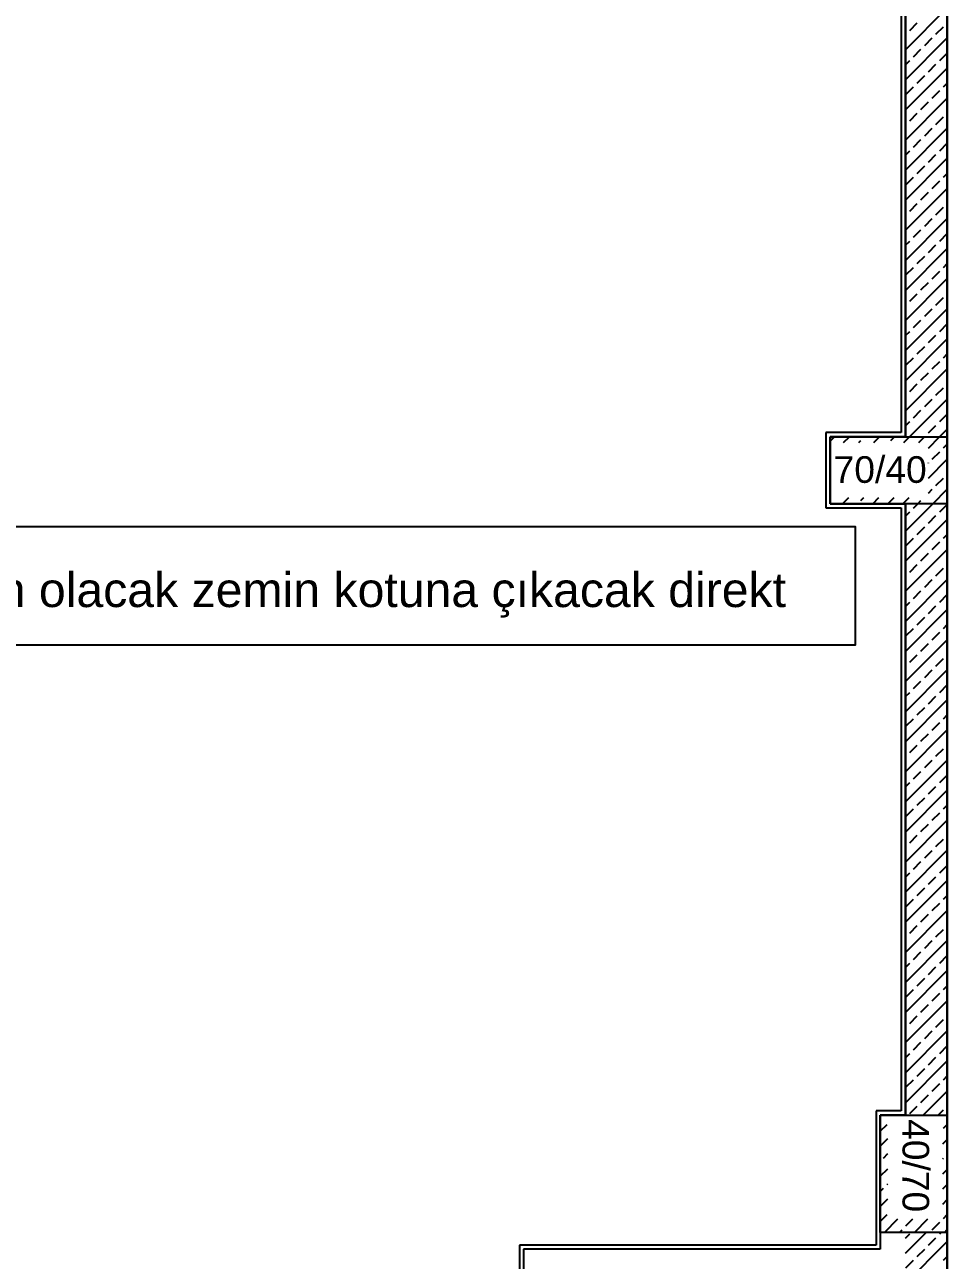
# Model space of a CAD drawing. Extents: x 357804 to 359242, y -615216 to -609926.
# Drawn here: x 358663 to 359214, y -613853 to -613115 of the extents above; entities that cross this region are included whole.
import ezdxf

# ---------------------------------------------------------------- set-up
doc = ezdxf.new("R2010")
doc.units = 0
doc.header["$MEASUREMENT"] = 0
doc.layers.add('M_Yazı', color=40, linetype='CONTINUOUS', lineweight=25)
doc.layers.add('MKDU0', color=50, linetype='CONTINUOUS')
doc.styles.get("Standard").update_dxf_attribs({"font": 'arial.ttf'})
doc.styles.add('style2', font='arial.ttf')

msp = doc.modelspace()

# ---------------------------------------------------------------- linework, layer by layer
at = {"layer": 'M_Yazı', "color": 4}
msp.add_lwpolyline([(358373.24, -613414.9), (359159.32, -613414.9), (359159.32, -613485.7), (358373.24, -613485.7)], close=True, dxfattribs=at)
at = {"layer": 'MKDU0', "color": 8, "ltscale": 0.03}
for p, q in [((359214.37, -609936.35), (359214.37, -613401.35)), ((359214.37, -609936.35), (359214.37, -614601.35)), ((359214.37, -614601.35), (359214.37, -609936.35)), ((359214.37, -614601.35), (359214.37, -609936.35)), ((359189.37, -613361.35), (359189.37, -612821.35)), ((359189.37, -612821.35), (359189.37, -613361.35)), ((359214.37, -613361.35), (359214.37, -612821.35)), ((359186.87, -612823.85), (359186.87, -613358.85)), ((359189.37, -613130.34), (359214.37, -613105.34)), ((359191.9, -613118.83), (359196.39, -613114.34)), ((359207.61, -613121.08), (359212.1, -613116.59)), ((359189.37, -613121.36), (359189.65, -613121.08)), ((359189.37, -613148.3), (359214.37, -613123.3)), ((359200.88, -613127.82), (359205.37, -613123.32)), ((359194.14, -613134.55), (359198.63, -613130.06)), ((359189.37, -613139.32), (359191.9, -613136.8)), ((359203.12, -613143.53), (359207.61, -613139.04)), ((359209.86, -613136.8), (359214.35, -613132.31)), ((359189.37, -613166.27), (359214.37, -613141.27)), ((359196.39, -613150.27), (359200.88, -613145.78)), ((359189.65, -613157), (359194.14, -613152.51)), ((359212.1, -613152.51), (359214.37, -613150.25)), ((359189.37, -613184.23), (359214.37, -613159.23)), ((359198.63, -613165.98), (359203.12, -613161.49)), ((359205.37, -613159.25), (359209.86, -613154.76)), ((359191.9, -613172.72), (359196.39, -613168.23)), ((359214.35, -613168.23), (359214.37, -613168.21)), ((359189.37, -613175.25), (359189.65, -613174.96)), ((359207.61, -613174.96), (359212.1, -613170.47)), ((359189.37, -613202.19), (359214.37, -613177.19)), ((359200.88, -613181.7), (359205.37, -613177.21)), ((359189.37, -613193.21), (359191.9, -613190.68)), ((359194.14, -613188.43), (359198.63, -613183.94)), ((359209.86, -613190.68), (359214.35, -613186.19)), ((359189.37, -613220.15), (359214.37, -613195.15)), ((359203.12, -613197.41), (359207.61, -613192.92)), ((359196.39, -613204.15), (359200.88, -613199.66)), ((359212.1, -613206.39), (359214.37, -613204.13)), ((359189.37, -613238.11), (359214.37, -613213.11)), ((359189.65, -613210.88), (359194.14, -613206.39)), ((359205.37, -613213.13), (359209.86, -613208.64)), ((359198.63, -613219.86), (359203.12, -613215.37)), ((359191.9, -613226.6), (359196.39, -613222.11)), ((359207.61, -613228.84), (359212.1, -613224.35)), ((359214.35, -613222.11), (359214.37, -613222.09)), ((359189.37, -613229.13), (359189.65, -613228.84)), ((359189.37, -613256.07), (359214.37, -613231.07)), ((359200.88, -613235.58), (359205.37, -613231.09)), ((359194.14, -613242.31), (359198.63, -613237.82)), ((359209.86, -613244.56), (359214.35, -613240.07)), ((359189.37, -613247.09), (359191.9, -613244.56)), ((359189.37, -613274.03), (359214.37, -613249.03)), ((359203.12, -613251.29), (359207.61, -613246.8)), ((359196.39, -613258.03), (359200.88, -613253.54)), ((359189.65, -613264.76), (359194.14, -613260.27)), ((359205.37, -613267.01), (359209.86, -613262.52)), ((359212.1, -613260.27), (359214.37, -613258.01)), ((359189.37, -613291.99), (359214.37, -613266.99)), ((359198.63, -613273.74), (359203.12, -613269.25)), ((359191.9, -613280.48), (359196.39, -613275.99)), ((359207.61, -613282.72), (359212.1, -613278.23)), ((359214.35, -613275.99), (359214.37, -613275.97)), ((359189.37, -613283.01), (359189.65, -613282.72)), ((359189.37, -613309.95), (359214.37, -613284.95)), ((359200.88, -613289.46), (359205.37, -613284.97)), ((359194.14, -613296.19), (359198.63, -613291.7)), ((359209.86, -613298.44), (359214.35, -613293.95)), ((359189.37, -613300.97), (359191.9, -613298.44)), ((359203.12, -613305.18), (359207.61, -613300.68)), ((359189.37, -613327.91), (359214.37, -613302.91)), ((359196.39, -613311.91), (359200.88, -613307.42)), ((359189.65, -613318.65), (359194.14, -613314.16)), ((359205.37, -613320.89), (359209.86, -613316.4)), ((359212.1, -613314.16), (359214.37, -613311.89)), ((359189.37, -613345.87), (359214.37, -613320.87)), ((359198.63, -613327.63), (359203.12, -613323.14)), ((359191.9, -613334.36), (359196.39, -613329.87)), ((359214.35, -613329.87), (359214.37, -613329.85)), ((359189.37, -613336.89), (359189.65, -613336.61)), ((359207.61, -613336.61), (359212.1, -613332.12)), ((359191.84, -613361.35), (359214.37, -613338.83)), ((359194.14, -613350.08), (359198.63, -613345.59)), ((359200.88, -613343.34), (359205.37, -613338.85)), ((359189.37, -613354.85), (359191.9, -613352.32)), ((359209.86, -613352.32), (359214.35, -613347.83)), ((359186.87, -613358.85), (359141.87, -613358.85)), ((359141.87, -613358.85), (359141.87, -613403.85)), ((359203.12, -613359.06), (359207.61, -613354.57)), ((359209.81, -613361.35), (359214.37, -613356.79)), ((359144.37, -613363.93), (359146.94, -613361.35)), ((359144.37, -613361.35), (359214.37, -613361.35)), ((359144.37, -613401.35), (359144.37, -613361.35)), ((359189.37, -613361.35), (359144.37, -613361.35)), ((359144.37, -613361.35), (359144.37, -613401.35)), ((359152.48, -613364.8), (359155.92, -613361.35)), ((359161.46, -613364.8), (359162.71, -613363.55)), ((359170.44, -613364.8), (359173.88, -613361.35)), ((359180.67, -613363.55), (359182.86, -613361.35)), ((359188.4, -613364.8), (359191.84, -613361.35)), ((359197.38, -613364.8), (359200.82, -613361.35)), ((359200.82, -613361.35), (359200.88, -613361.3)), ((359203.06, -613368.1), (359209.81, -613361.35)), ((359212.1, -613368.04), (359214.37, -613365.77)), ((359214.37, -613361.35), (359214.37, -613401.35)), ((359203.06, -613386.06), (359214.37, -613374.75)), ((359205.37, -613374.77), (359209.86, -613370.28)), ((359203.06, -613377.08), (359203.12, -613377.02)), ((359207.61, -613390.49), (359212.1, -613386)), ((359214.35, -613383.75), (359214.37, -613383.73)), ((359151.84, -613401.35), (359155.62, -613397.58)), ((359162.71, -613399.47), (359164.6, -613397.58)), ((359169.81, -613401.35), (359173.58, -613397.58)), ((359178.79, -613401.35), (359182.56, -613397.58)), ((359187.77, -613401.35), (359191.54, -613397.58)), ((359203.06, -613395.04), (359205.37, -613392.73)), ((359205.73, -613401.35), (359214.37, -613392.71)), ((359141.87, -613403.85), (359186.87, -613403.85)), ((359144.37, -613399.85), (359144.75, -613399.47)), ((359214.37, -613401.35), (359144.37, -613401.35)), ((359144.37, -613401.35), (359189.37, -613401.35)), ((359186.87, -613403.85), (359186.87, -613763.85)), ((359189.37, -613417.71), (359205.73, -613401.35)), ((359189.37, -613766.35), (359189.37, -613401.35)), ((359189.37, -613401.35), (359189.37, -613766.35)), ((359194.14, -613403.96), (359196.75, -613401.35)), ((359196.75, -613401.35), (359198.63, -613399.47)), ((359209.86, -613406.2), (359214.35, -613401.71)), ((359214.37, -613786.35), (359214.37, -613401.35)), ((359189.37, -613408.73), (359191.9, -613406.2)), ((359189.37, -613435.67), (359214.37, -613410.67)), ((359203.12, -613412.94), (359207.61, -613408.45)), ((359196.39, -613419.67), (359200.88, -613415.18)), ((359212.1, -613421.92), (359214.37, -613419.65)), ((359189.65, -613426.41), (359194.14, -613421.92)), ((359205.37, -613428.65), (359209.86, -613424.16)), ((359189.37, -613453.63), (359214.37, -613428.63)), ((359198.63, -613435.39), (359203.12, -613430.9)), ((359191.9, -613442.12), (359196.39, -613437.63)), ((359207.61, -613444.37), (359212.1, -613439.88)), ((359214.35, -613437.63), (359214.37, -613437.61)), ((359189.37, -613444.65), (359189.65, -613444.37)), ((359189.37, -613471.59), (359214.37, -613446.59)), ((359200.88, -613451.1), (359205.37, -613446.61)), ((359194.14, -613457.84), (359198.63, -613453.35)), ((359209.86, -613460.08), (359214.35, -613455.59)), ((359189.37, -613462.61), (359191.9, -613460.08)), ((359203.12, -613466.82), (359207.61, -613462.33)), ((359189.37, -613489.55), (359214.37, -613464.55)), ((359196.39, -613473.55), (359200.88, -613469.06)), ((359189.65, -613480.29), (359194.14, -613475.8)), ((359205.37, -613482.54), (359209.86, -613478.05)), ((359212.1, -613475.8), (359214.37, -613473.53)), ((359189.37, -613507.51), (359214.37, -613482.51)), ((359198.63, -613489.27), (359203.12, -613484.78)), ((359191.9, -613496.01), (359196.39, -613491.52)), ((359214.35, -613491.52), (359214.37, -613491.5)), ((359189.37, -613498.53), (359189.65, -613498.25)), ((359189.37, -613525.48), (359214.37, -613500.48)), ((359200.88, -613504.99), (359205.37, -613500.5)), ((359207.61, -613498.25), (359212.1, -613493.76)), ((359194.14, -613511.72), (359198.63, -613507.23)), ((359189.37, -613516.5), (359191.9, -613513.97)), ((359209.86, -613513.97), (359214.35, -613509.48)), ((359189.37, -613543.44), (359214.37, -613518.44)), ((359196.39, -613527.44), (359200.88, -613522.95)), ((359203.12, -613520.7), (359207.61, -613516.21)), ((359189.65, -613534.17), (359194.14, -613529.68)), ((359212.1, -613529.68), (359214.37, -613527.42)), ((359189.37, -613561.4), (359214.37, -613536.4)), ((359205.37, -613536.42), (359209.86, -613531.93)), ((359198.63, -613543.15), (359203.12, -613538.66)), ((359189.37, -613552.42), (359189.65, -613552.13)), ((359191.9, -613549.89), (359196.39, -613545.4)), ((359207.61, -613552.13), (359212.1, -613547.64)), ((359214.35, -613545.4), (359214.37, -613545.38)), ((359189.37, -613579.36), (359214.37, -613554.36)), ((359200.88, -613558.87), (359205.37, -613554.38)), ((359194.14, -613565.6), (359198.63, -613561.11)), ((359209.86, -613567.85), (359214.35, -613563.36)), ((359189.37, -613570.38), (359191.9, -613567.85)), ((359189.37, -613597.32), (359214.37, -613572.32)), ((359203.12, -613574.58), (359207.61, -613570.09)), ((359196.39, -613581.32), (359200.88, -613576.83)), ((359212.1, -613583.56), (359214.37, -613581.3)), ((359189.65, -613588.05), (359194.14, -613583.56)), ((359205.37, -613590.3), (359209.86, -613585.81)), ((359189.37, -613615.28), (359214.37, -613590.28)), ((359198.63, -613597.03), (359203.12, -613592.54)), ((359191.9, -613603.77), (359196.39, -613599.28)), ((359207.61, -613606.01), (359212.1, -613601.52)), ((359214.35, -613599.28), (359214.37, -613599.26)), ((359189.37, -613606.3), (359189.65, -613606.01)), ((359189.37, -613633.24), (359214.37, -613608.24)), ((359200.88, -613612.75), (359205.37, -613608.26)), ((359194.14, -613619.48), (359198.63, -613614.99)), ((359209.86, -613621.73), (359214.35, -613617.24)), ((359189.37, -613624.26), (359191.9, -613621.73)), ((359189.37, -613651.2), (359214.37, -613626.2)), ((359203.12, -613628.46), (359207.61, -613623.97)), ((359196.39, -613635.2), (359200.88, -613630.71)), ((359189.65, -613641.93), (359194.14, -613637.44)), ((359205.37, -613644.18), (359209.86, -613639.69)), ((359212.1, -613637.44), (359214.37, -613635.18)), ((359189.37, -613669.16), (359214.37, -613644.16)), ((359198.63, -613650.91), (359203.12, -613646.42)), ((359191.9, -613657.65), (359196.39, -613653.16)), ((359207.61, -613659.9), (359212.1, -613655.41)), ((359214.35, -613653.16), (359214.37, -613653.14)), ((359189.37, -613660.18), (359189.65, -613659.9)), ((359189.37, -613687.12), (359214.37, -613662.12)), ((359200.88, -613666.63), (359205.37, -613662.14)), ((359194.14, -613673.37), (359198.63, -613668.88)), ((359189.37, -613678.14), (359191.9, -613675.61)), ((359203.12, -613682.35), (359207.61, -613677.86)), ((359209.86, -613675.61), (359214.35, -613671.12)), ((359189.37, -613705.08), (359214.37, -613680.08)), ((359196.39, -613689.08), (359200.88, -613684.59)), ((359189.65, -613695.82), (359194.14, -613691.33)), ((359212.1, -613691.33), (359214.37, -613689.06)), ((359189.37, -613723.04), (359214.37, -613698.04)), ((359205.37, -613698.06), (359209.86, -613693.57)), ((359191.9, -613711.53), (359196.39, -613707.04)), ((359198.63, -613704.8), (359203.12, -613700.31)), ((359214.35, -613707.04), (359214.37, -613707.02)), ((359189.37, -613714.06), (359189.65, -613713.78)), ((359207.61, -613713.78), (359212.1, -613709.29)), ((359189.37, -613741), (359214.37, -613716)), ((359200.88, -613720.51), (359205.37, -613716.02)), ((359189.37, -613732.02), (359191.9, -613729.49)), ((359194.14, -613727.25), (359198.63, -613722.76)), ((359209.86, -613729.49), (359214.35, -613725)), ((359189.37, -613758.96), (359214.37, -613733.96)), ((359203.12, -613736.23), (359207.61, -613731.74)), ((359196.39, -613742.96), (359200.88, -613738.47)), ((359212.1, -613745.21), (359214.37, -613742.94)), ((359189.65, -613749.7), (359194.14, -613745.21)), ((359205.37, -613751.94), (359209.86, -613747.45)), ((359198.63, -613758.68), (359203.12, -613754.19)), ((359199.94, -613766.35), (359214.37, -613751.92)), ((359186.87, -613763.85), (359171.87, -613763.85)), ((359171.87, -613763.85), (359171.87, -613843.85)), ((359174.37, -613766.92), (359174.94, -613766.35)), ((359174.37, -613836.35), (359174.37, -613766.35)), ((359174.37, -613766.35), (359214.37, -613766.35)), ((359189.37, -613766.35), (359174.37, -613766.35)), ((359174.37, -613766.35), (359174.37, -613846.35)), ((359191.9, -613765.41), (359196.39, -613760.92)), ((359208.92, -613766.35), (359212.1, -613763.17)), ((359214.35, -613760.92), (359214.37, -613760.9)), ((359214.37, -613766.35), (359214.37, -613836.35)), ((359174.37, -613775.9), (359178.43, -613771.84)), ((359212.1, -613774.09), (359214.37, -613771.82)), ((359174.37, -613784.88), (359178.92, -613780.33)), ((359211.7, -613783.47), (359214.37, -613780.8)), ((359176.18, -613792.05), (359178.92, -613789.31)), ((359211.7, -613792.45), (359212.1, -613792.05)), ((359214.35, -613789.8), (359214.37, -613789.78)), ((359174.37, -613802.84), (359178.92, -613798.29)), ((359211.7, -613801.43), (359214.37, -613798.76)), ((359174.37, -613811.82), (359176.18, -613810.01)), ((359178.43, -613807.77), (359178.92, -613807.27)), ((359211.7, -613810.41), (359214.35, -613807.77)), ((359174.37, -613820.8), (359178.92, -613816.25)), ((359211.7, -613819.39), (359214.37, -613816.73)), ((359174.37, -613829.78), (359178.43, -613825.73)), ((359176.78, -613836.35), (359184.88, -613828.25)), ((359189.65, -613832.46), (359193.86, -613828.25)), ((359194.74, -613836.35), (359202.84, -613828.25)), ((359205.37, -613834.71), (359209.86, -613830.22)), ((359212.1, -613827.97), (359214.37, -613825.71)), ((359214.37, -613836.35), (359174.37, -613836.35)), ((359185.76, -613836.35), (359187.41, -613834.71)), ((359189.37, -613848.76), (359201.78, -613836.35)), ((359189.37, -613839.78), (359191.9, -613837.26)), ((359203.12, -613843.99), (359207.61, -613839.5)), ((359209.86, -613837.26), (359210.76, -613836.35)), ((359212.7, -613836.35), (359214.37, -613834.69)), ((359171.87, -613843.85), (358958.87, -613843.85)), ((358958.87, -613843.85), (358958.87, -613881.35)), ((359174.37, -613846.35), (358961.37, -613846.35)), ((358961.37, -613846.35), (358961.37, -614576.35)), ((359189.37, -613866.73), (359214.37, -613841.73)), ((359196.39, -613850.73), (359200.88, -613846.24)), ((359189.65, -613857.46), (359194.14, -613852.97)), ((359212.1, -613852.97), (359214.37, -613850.71))]:
    msp.add_line(p, q, dxfattribs=at)

# ---------------------------------------------------------------- texts
at = {"layer": 'M_Yazı', "color": 4, "style": 'style2'}
msp.add_text('çıkışlar bu hizadan olacak zemin kotuna çıkacak direkt', height=20.5964, dxfattribs=at).set_placement((358424.08, -613463.02))
at = {"layer": 'MKDU0', "color": 8, "ltscale": 0.03}
msp.add_text('70/40', height=15.908, dxfattribs=at).set_placement((359146.47, -613388.89))
msp.add_text('40/70', height=15.908, rotation=270, dxfattribs=at).set_placement((359187.61, -613768.66))

doc.saveas('drawing.dxf')
